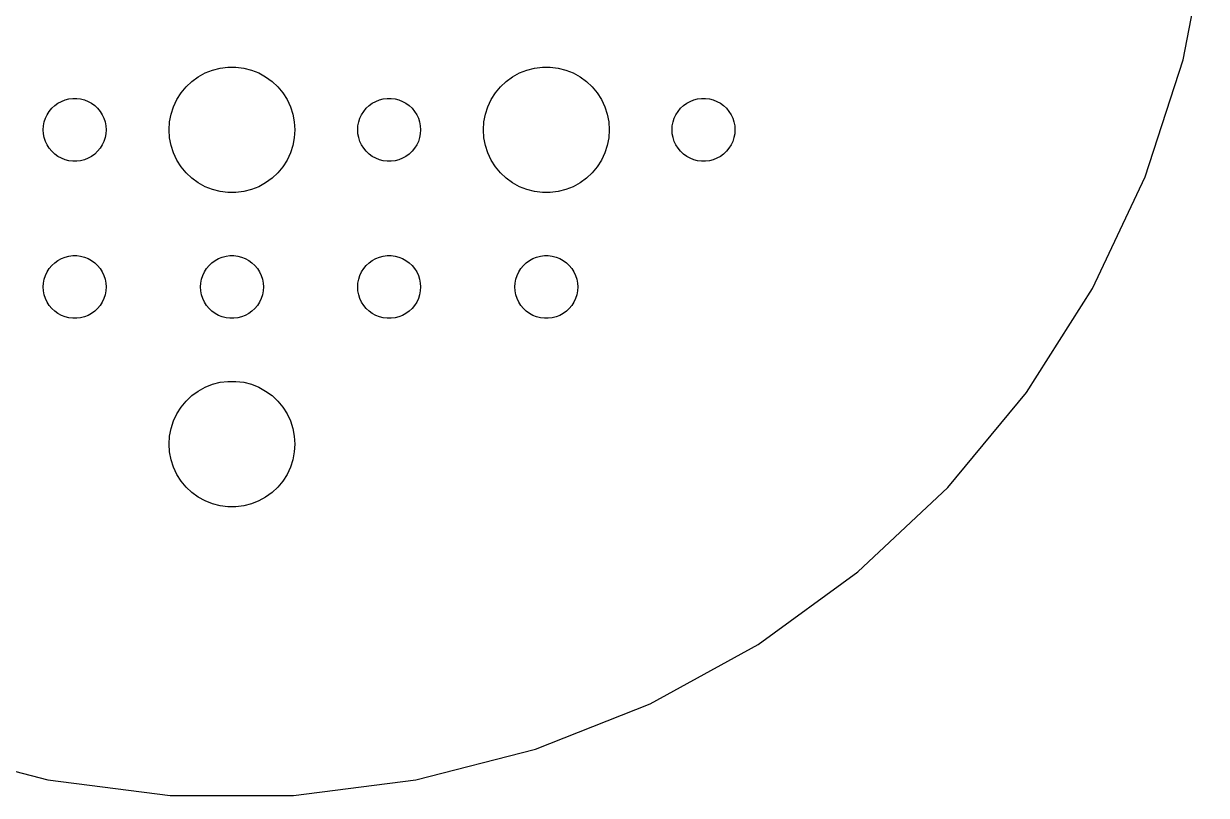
# Model space of a CAD drawing. Header units: metres. Extents: x -47 to 47, y 63 to 266.
# Drawn here: x -9.9 to 46.5, y 63.2 to 100.1 of the extents above; entities that cross this region are included whole.
import ezdxf

# ---------------------------------------------------------------- set-up
doc = ezdxf.new("R2010")
doc.units = ezdxf.units.M

msp = doc.modelspace()

# ---------------------------------------------------------------- linework, layer by layer
for p, q in [((45.3877, 98.3464), (46.4904, 104.127)), ((43.5692, 92.7497), (45.3877, 98.3464)), ((-1.60747, 97.533), (-1.27733, 97.7145)), ((-1.27733, 97.7145), (-0.927048, 97.8532)), ((-0.927048, 97.8532), (-0.562134, 97.9469)), ((-0.562134, 97.9469), (-0.18837, 97.9941)), ((-0.18837, 97.9941), (0.18837, 97.9941)), ((0.18837, 97.9941), (0.562134, 97.9469)), ((0.562134, 97.9469), (0.927048, 97.8532)), ((0.927048, 97.8532), (1.27733, 97.7145)), ((1.27733, 97.7145), (1.60747, 97.533)), ((13.3925, 97.533), (13.7227, 97.7145)), ((13.7227, 97.7145), (14.0729, 97.8532)), ((14.0729, 97.8532), (14.4379, 97.9469)), ((14.4379, 97.9469), (14.8116, 97.9941)), ((14.8116, 97.9941), (15.1884, 97.9941)), ((15.1884, 97.9941), (15.5621, 97.9469)), ((15.5621, 97.9469), (15.927, 97.8532)), ((15.927, 97.8532), (16.2773, 97.7145)), ((16.2773, 97.7145), (16.6075, 97.533)), ((-2.1869, 97.0536), (-1.91226, 97.3116)), ((-1.91226, 97.3116), (-1.60747, 97.533)), ((1.60747, 97.533), (1.91226, 97.3116)), ((1.91226, 97.3116), (2.1869, 97.0536)), ((12.8131, 97.0536), (13.0877, 97.3116)), ((13.0877, 97.3116), (13.3925, 97.533)), ((16.6075, 97.533), (16.9123, 97.3116)), ((16.9123, 97.3116), (17.1869, 97.0536)), ((-7.78107, 96.4734), (-7.59418, 96.4971)), ((-7.59418, 96.4971), (-7.40581, 96.4971)), ((-7.40581, 96.4971), (-7.21892, 96.4734)), ((-2.62891, 96.4453), (-2.42705, 96.7634)), ((-2.42705, 96.7634), (-2.1869, 97.0536)), ((2.1869, 97.0536), (2.42705, 96.7634)), ((2.42705, 96.7634), (2.62891, 96.4453)), ((7.21892, 96.4734), (7.40581, 96.4971)), ((7.40581, 96.4971), (7.59418, 96.4971)), ((7.59418, 96.4971), (7.78107, 96.4734)), ((12.3711, 96.4453), (12.5729, 96.7634)), ((12.5729, 96.7634), (12.8131, 97.0536)), ((17.1869, 97.0536), (17.427, 96.7634)), ((17.427, 96.7634), (17.6289, 96.4453)), ((22.2189, 96.4734), (22.4058, 96.4971)), ((22.4058, 96.4971), (22.5942, 96.4971)), ((22.5942, 96.4971), (22.7811, 96.4734)), ((-8.71352, 95.8817), (-8.59344, 96.0268)), ((-8.59344, 96.0268), (-8.45613, 96.1558)), ((-8.45613, 96.1558), (-8.30373, 96.2665)), ((-8.30373, 96.2665), (-8.13866, 96.3573)), ((-8.13866, 96.3573), (-7.96352, 96.4266)), ((-7.96352, 96.4266), (-7.78107, 96.4734)), ((-7.21892, 96.4734), (-7.03647, 96.4266)), ((-7.03647, 96.4266), (-6.86133, 96.3573)), ((-6.86133, 96.3573), (-6.69626, 96.2665)), ((-6.69626, 96.2665), (-6.54385, 96.1558)), ((-6.54385, 96.1558), (-6.40654, 96.0268)), ((-6.40654, 96.0268), (-6.28647, 95.8817)), ((-2.90575, 95.7461), (-2.78932, 96.1044)), ((-2.78932, 96.1044), (-2.62891, 96.4453)), ((2.62891, 96.4453), (2.78932, 96.1044)), ((2.78932, 96.1044), (2.90575, 95.7461)), ((6.28647, 95.8817), (6.40654, 96.0268)), ((6.40654, 96.0268), (6.54385, 96.1558)), ((6.54385, 96.1558), (6.69626, 96.2665)), ((6.69626, 96.2665), (6.86133, 96.3573)), ((6.86133, 96.3573), (7.03647, 96.4266)), ((7.03647, 96.4266), (7.21892, 96.4734)), ((7.78107, 96.4734), (7.96352, 96.4266)), ((7.96352, 96.4266), (8.13866, 96.3573)), ((8.13866, 96.3573), (8.30373, 96.2665)), ((8.30373, 96.2665), (8.45613, 96.1558)), ((8.45613, 96.1558), (8.59344, 96.0268)), ((8.59344, 96.0268), (8.71352, 95.8817)), ((12.0942, 95.7461), (12.2107, 96.1044)), ((12.2107, 96.1044), (12.3711, 96.4453)), ((17.6289, 96.4453), (17.7893, 96.1044)), ((17.7893, 96.1044), (17.9057, 95.7461)), ((21.2865, 95.8817), (21.4065, 96.0268)), ((21.4065, 96.0268), (21.5439, 96.1558)), ((21.5439, 96.1558), (21.6963, 96.2665)), ((21.6963, 96.2665), (21.8613, 96.3573)), ((21.8613, 96.3573), (22.0365, 96.4266)), ((22.0365, 96.4266), (22.2189, 96.4734)), ((22.7811, 96.4734), (22.9635, 96.4266)), ((22.9635, 96.4266), (23.1387, 96.3573)), ((23.1387, 96.3573), (23.3037, 96.2665)), ((23.3037, 96.2665), (23.4561, 96.1558)), ((23.4561, 96.1558), (23.5934, 96.0268)), ((23.5934, 96.0268), (23.7135, 95.8817)), ((-8.98816, 95.188), (-8.95287, 95.373)), ((-8.95287, 95.373), (-8.89465, 95.5522)), ((-8.89465, 95.5522), (-8.81445, 95.7226)), ((-8.81445, 95.7226), (-8.71352, 95.8817)), ((-6.28647, 95.8817), (-6.18553, 95.7226)), ((-6.18553, 95.7226), (-6.10533, 95.5522)), ((-6.10533, 95.5522), (-6.04712, 95.373)), ((-6.04712, 95.373), (-6.01183, 95.188)), ((-3, 95), (-2.97633, 95.376)), ((-2.97633, 95.376), (-2.90575, 95.7461)), ((2.90575, 95.7461), (2.97633, 95.376)), ((2.97633, 95.376), (3, 95)), ((6.01183, 95.188), (6.04712, 95.373)), ((6.04712, 95.373), (6.10533, 95.5522)), ((6.10533, 95.5522), (6.18553, 95.7226)), ((6.18553, 95.7226), (6.28647, 95.8817)), ((8.71352, 95.8817), (8.81445, 95.7226)), ((8.81445, 95.7226), (8.89465, 95.5522)), ((8.89465, 95.5522), (8.95287, 95.373)), ((8.95287, 95.373), (8.98816, 95.188)), ((12, 95), (12.0237, 95.376)), ((12.0237, 95.376), (12.0942, 95.7461)), ((17.9057, 95.7461), (17.9763, 95.376)), ((17.9763, 95.376), (18, 95)), ((21.0118, 95.188), (21.0471, 95.373)), ((21.0471, 95.373), (21.1053, 95.5522)), ((21.1053, 95.5522), (21.1855, 95.7226)), ((21.1855, 95.7226), (21.2865, 95.8817)), ((23.7135, 95.8817), (23.8145, 95.7226)), ((23.8145, 95.7226), (23.8947, 95.5522)), ((23.8947, 95.5522), (23.9529, 95.373)), ((23.9529, 95.373), (23.9882, 95.188)), ((-9, 95), (-8.98816, 95.188)), ((-8.98816, 94.812), (-9, 95)), ((-8.95287, 94.627), (-8.98816, 94.812)), ((-6.01183, 94.812), (-6.04712, 94.627)), ((-6.01183, 95.188), (-6, 95)), ((-6, 95), (-6.01183, 94.812)), ((-2.97633, 94.624), (-3, 95)), ((3, 95), (2.97633, 94.624)), ((6, 95), (6.01183, 95.188)), ((6.01183, 94.812), (6, 95)), ((6.04712, 94.627), (6.01183, 94.812)), ((8.98816, 94.812), (8.95287, 94.627)), ((8.98816, 95.188), (9, 95)), ((9, 95), (8.98816, 94.812)), ((12.0237, 94.624), (12, 95)), ((18, 95), (17.9763, 94.624)), ((21, 95), (21.0118, 95.188)), ((21.0118, 94.812), (21, 95)), ((21.0471, 94.627), (21.0118, 94.812)), ((23.9882, 94.812), (23.9529, 94.627)), ((23.9882, 95.188), (24, 95)), ((24, 95), (23.9882, 94.812)), ((-8.89465, 94.4478), (-8.95287, 94.627)), ((-8.81445, 94.2774), (-8.89465, 94.4478)), ((-8.71352, 94.1183), (-8.81445, 94.2774)), ((-6.18553, 94.2774), (-6.28647, 94.1183)), ((-6.10533, 94.4478), (-6.18553, 94.2774)), ((-6.04712, 94.627), (-6.10533, 94.4478)), ((-2.90575, 94.2539), (-2.97633, 94.624)), ((-2.78932, 93.8956), (-2.90575, 94.2539)), ((2.90575, 94.2539), (2.78932, 93.8956)), ((2.97633, 94.624), (2.90575, 94.2539)), ((6.10533, 94.4478), (6.04712, 94.627)), ((6.18553, 94.2774), (6.10533, 94.4478)), ((6.28647, 94.1183), (6.18553, 94.2774)), ((8.81445, 94.2774), (8.71352, 94.1183)), ((8.89465, 94.4478), (8.81445, 94.2774)), ((8.95287, 94.627), (8.89465, 94.4478)), ((12.0942, 94.2539), (12.0237, 94.624)), ((12.2107, 93.8956), (12.0942, 94.2539)), ((17.9057, 94.2539), (17.7893, 93.8956)), ((17.9763, 94.624), (17.9057, 94.2539)), ((21.1053, 94.4478), (21.0471, 94.627)), ((21.1855, 94.2774), (21.1053, 94.4478)), ((21.2865, 94.1183), (21.1855, 94.2774)), ((23.8145, 94.2774), (23.7135, 94.1183)), ((23.8947, 94.4478), (23.8145, 94.2774)), ((23.9529, 94.627), (23.8947, 94.4478)), ((-8.59344, 93.9732), (-8.71352, 94.1183)), ((-8.45613, 93.8442), (-8.59344, 93.9732)), ((-8.30373, 93.7335), (-8.45613, 93.8442)), ((-8.13866, 93.6428), (-8.30373, 93.7335)), ((-6.69626, 93.7335), (-6.86133, 93.6428)), ((-6.54385, 93.8442), (-6.69626, 93.7335)), ((-6.40654, 93.9732), (-6.54385, 93.8442)), ((-6.28647, 94.1183), (-6.40654, 93.9732)), ((-2.62891, 93.5547), (-2.78932, 93.8956)), ((2.78932, 93.8956), (2.62891, 93.5547)), ((6.40654, 93.9732), (6.28647, 94.1183)), ((6.54385, 93.8442), (6.40654, 93.9732)), ((6.69626, 93.7335), (6.54385, 93.8442)), ((6.86133, 93.6428), (6.69626, 93.7335)), ((8.30373, 93.7335), (8.13866, 93.6428)), ((8.45613, 93.8442), (8.30373, 93.7335)), ((8.59344, 93.9732), (8.45613, 93.8442)), ((8.71352, 94.1183), (8.59344, 93.9732)), ((12.3711, 93.5547), (12.2107, 93.8956)), ((17.7893, 93.8956), (17.6289, 93.5547)), ((21.4065, 93.9732), (21.2865, 94.1183)), ((21.5439, 93.8442), (21.4065, 93.9732)), ((21.6963, 93.7335), (21.5439, 93.8442)), ((21.8613, 93.6428), (21.6963, 93.7335)), ((23.3037, 93.7335), (23.1387, 93.6428)), ((23.4561, 93.8442), (23.3037, 93.7335)), ((23.5934, 93.9732), (23.4561, 93.8442)), ((23.7135, 94.1183), (23.5934, 93.9732)), ((-7.96352, 93.5734), (-8.13866, 93.6428)), ((-7.78107, 93.5266), (-7.96352, 93.5734)), ((-7.59418, 93.503), (-7.78107, 93.5266)), ((-7.40581, 93.503), (-7.59418, 93.503)), ((-7.21892, 93.5266), (-7.40581, 93.503)), ((-7.03647, 93.5734), (-7.21892, 93.5266)), ((-6.86133, 93.6428), (-7.03647, 93.5734)), ((-2.42705, 93.2366), (-2.62891, 93.5547)), ((-2.1869, 92.9464), (-2.42705, 93.2366)), ((2.42705, 93.2366), (2.1869, 92.9464)), ((2.62891, 93.5547), (2.42705, 93.2366)), ((7.03647, 93.5734), (6.86133, 93.6428)), ((7.21892, 93.5266), (7.03647, 93.5734)), ((7.40581, 93.503), (7.21892, 93.5266)), ((7.59418, 93.503), (7.40581, 93.503)), ((7.78107, 93.5266), (7.59418, 93.503)), ((7.96352, 93.5734), (7.78107, 93.5266)), ((8.13866, 93.6428), (7.96352, 93.5734)), ((12.5729, 93.2366), (12.3711, 93.5547)), ((12.8131, 92.9464), (12.5729, 93.2366)), ((17.427, 93.2366), (17.1869, 92.9464)), ((17.6289, 93.5547), (17.427, 93.2366)), ((22.0365, 93.5734), (21.8613, 93.6428)), ((22.2189, 93.5266), (22.0365, 93.5734)), ((22.4058, 93.503), (22.2189, 93.5266)), ((22.5942, 93.503), (22.4058, 93.503)), ((22.7811, 93.5266), (22.5942, 93.503)), ((22.9635, 93.5734), (22.7811, 93.5266)), ((23.1387, 93.6428), (22.9635, 93.5734)), ((-1.91226, 92.6885), (-2.1869, 92.9464)), ((-1.60747, 92.467), (-1.91226, 92.6885)), ((1.91226, 92.6885), (1.60747, 92.467)), ((2.1869, 92.9464), (1.91226, 92.6885)), ((13.0877, 92.6885), (12.8131, 92.9464)), ((13.3925, 92.467), (13.0877, 92.6885)), ((16.9123, 92.6885), (16.6075, 92.467)), ((17.1869, 92.9464), (16.9123, 92.6885)), ((41.0636, 87.4251), (43.5692, 92.7497)), ((-1.27733, 92.2855), (-1.60747, 92.467)), ((-0.927048, 92.1468), (-1.27733, 92.2855)), ((-0.562134, 92.0531), (-0.927048, 92.1468)), ((-0.18837, 92.0059), (-0.562134, 92.0531)), ((0.18837, 92.0059), (-0.18837, 92.0059)), ((0.562134, 92.0531), (0.18837, 92.0059)), ((0.927048, 92.1468), (0.562134, 92.0531)), ((1.27733, 92.2855), (0.927048, 92.1468)), ((1.60747, 92.467), (1.27733, 92.2855)), ((13.7227, 92.2855), (13.3925, 92.467)), ((14.0729, 92.1468), (13.7227, 92.2855)), ((14.4379, 92.0531), (14.0729, 92.1468)), ((14.8116, 92.0059), (14.4379, 92.0531)), ((15.1884, 92.0059), (14.8116, 92.0059)), ((15.5621, 92.0531), (15.1884, 92.0059)), ((15.927, 92.1468), (15.5621, 92.0531)), ((16.2773, 92.2855), (15.927, 92.1468)), ((16.6075, 92.467), (16.2773, 92.2855)), ((-8.59344, 88.5268), (-8.45613, 88.6558)), ((-8.45613, 88.6558), (-8.30373, 88.7665)), ((-8.30373, 88.7665), (-8.13866, 88.8573)), ((-8.13866, 88.8573), (-7.96352, 88.9266)), ((-7.96352, 88.9266), (-7.78107, 88.9734)), ((-7.78107, 88.9734), (-7.59418, 88.997)), ((-7.59418, 88.997), (-7.40581, 88.997)), ((-7.40581, 88.997), (-7.21892, 88.9734)), ((-7.21892, 88.9734), (-7.03647, 88.9266)), ((-7.03647, 88.9266), (-6.86133, 88.8573)), ((-6.86133, 88.8573), (-6.69626, 88.7665)), ((-6.69626, 88.7665), (-6.54385, 88.6558)), ((-6.54385, 88.6558), (-6.40654, 88.5268)), ((-1.09344, 88.5268), (-0.956131, 88.6558)), ((-0.956131, 88.6558), (-0.803726, 88.7665)), ((-0.803726, 88.7665), (-0.638657, 88.8573)), ((-0.638657, 88.8573), (-0.463516, 88.9266)), ((-0.463516, 88.9266), (-0.281067, 88.9734)), ((-0.281067, 88.9734), (-0.094177, 88.997)), ((-0.094177, 88.997), (0.094177, 88.997)), ((0.094177, 88.997), (0.281067, 88.9734)), ((0.281067, 88.9734), (0.463516, 88.9266)), ((0.463516, 88.9266), (0.638657, 88.8573)), ((0.638657, 88.8573), (0.803726, 88.7665)), ((0.803726, 88.7665), (0.956131, 88.6558)), ((0.956131, 88.6558), (1.09344, 88.5268)), ((6.40654, 88.5268), (6.54385, 88.6558)), ((6.54385, 88.6558), (6.69626, 88.7665)), ((6.69626, 88.7665), (6.86133, 88.8573)), ((6.86133, 88.8573), (7.03647, 88.9266)), ((7.03647, 88.9266), (7.21892, 88.9734)), ((7.21892, 88.9734), (7.40581, 88.997)), ((7.40581, 88.997), (7.59418, 88.997)), ((7.59418, 88.997), (7.78107, 88.9734)), ((7.78107, 88.9734), (7.96352, 88.9266)), ((7.96352, 88.9266), (8.13866, 88.8573)), ((8.13866, 88.8573), (8.30373, 88.7665)), ((8.30373, 88.7665), (8.45613, 88.6558)), ((8.45613, 88.6558), (8.59344, 88.5268)), ((13.9065, 88.5268), (14.0439, 88.6558)), ((14.0439, 88.6558), (14.1963, 88.7665)), ((14.1963, 88.7665), (14.3613, 88.8573)), ((14.3613, 88.8573), (14.5365, 88.9266)), ((14.5365, 88.9266), (14.7189, 88.9734)), ((14.7189, 88.9734), (14.9058, 88.997)), ((14.9058, 88.997), (15.0942, 88.997)), ((15.0942, 88.997), (15.2811, 88.9734)), ((15.2811, 88.9734), (15.4635, 88.9266)), ((15.4635, 88.9266), (15.6387, 88.8573)), ((15.6387, 88.8573), (15.8037, 88.7665)), ((15.8037, 88.7665), (15.9561, 88.6558)), ((15.9561, 88.6558), (16.0934, 88.5268)), ((-8.95287, 87.873), (-8.89465, 88.0522)), ((-8.89465, 88.0522), (-8.81445, 88.2226)), ((-8.81445, 88.2226), (-8.71352, 88.3817)), ((-8.71352, 88.3817), (-8.59344, 88.5268)), ((-6.40654, 88.5268), (-6.28647, 88.3817)), ((-6.28647, 88.3817), (-6.18553, 88.2226)), ((-6.18553, 88.2226), (-6.10533, 88.0522)), ((-6.10533, 88.0522), (-6.04712, 87.873)), ((-1.45287, 87.873), (-1.39465, 88.0522)), ((-1.39465, 88.0522), (-1.31445, 88.2226)), ((-1.31445, 88.2226), (-1.21352, 88.3817)), ((-1.21352, 88.3817), (-1.09344, 88.5268)), ((1.09344, 88.5268), (1.21352, 88.3817)), ((1.21352, 88.3817), (1.31445, 88.2226)), ((1.31445, 88.2226), (1.39465, 88.0522)), ((1.39465, 88.0522), (1.45287, 87.873)), ((6.04712, 87.873), (6.10533, 88.0522)), ((6.10533, 88.0522), (6.18553, 88.2226)), ((6.18553, 88.2226), (6.28647, 88.3817)), ((6.28647, 88.3817), (6.40654, 88.5268)), ((8.59344, 88.5268), (8.71352, 88.3817)), ((8.71352, 88.3817), (8.81445, 88.2226)), ((8.81445, 88.2226), (8.89465, 88.0522)), ((8.89465, 88.0522), (8.95287, 87.873)), ((13.5471, 87.873), (13.6053, 88.0522)), ((13.6053, 88.0522), (13.6855, 88.2226)), ((13.6855, 88.2226), (13.7865, 88.3817)), ((13.7865, 88.3817), (13.9065, 88.5268)), ((16.0934, 88.5268), (16.2135, 88.3817)), ((16.2135, 88.3817), (16.3145, 88.2226)), ((16.3145, 88.2226), (16.3947, 88.0522)), ((16.3947, 88.0522), (16.4529, 87.873)), ((-9, 87.5), (-8.98816, 87.688)), ((-8.98816, 87.312), (-9, 87.5)), ((-8.98816, 87.688), (-8.95287, 87.873)), ((-6.04712, 87.873), (-6.01183, 87.688)), ((-6.01183, 87.688), (-6, 87.5)), ((-6, 87.5), (-6.01183, 87.312)), ((-1.5, 87.5), (-1.48816, 87.688)), ((-1.48816, 87.312), (-1.5, 87.5)), ((-1.48816, 87.688), (-1.45287, 87.873)), ((1.45287, 87.873), (1.48816, 87.688)), ((1.48816, 87.688), (1.5, 87.5)), ((1.5, 87.5), (1.48816, 87.312)), ((6, 87.5), (6.01183, 87.688)), ((6.01183, 87.312), (6, 87.5)), ((6.01183, 87.688), (6.04712, 87.873)), ((8.95287, 87.873), (8.98816, 87.688)), ((8.98816, 87.688), (9, 87.5)), ((9, 87.5), (8.98816, 87.312)), ((13.5, 87.5), (13.5118, 87.688)), ((13.5118, 87.312), (13.5, 87.5)), ((13.5118, 87.688), (13.5471, 87.873)), ((16.4529, 87.873), (16.4882, 87.688)), ((16.4882, 87.688), (16.5, 87.5)), ((16.5, 87.5), (16.4882, 87.312)), ((-8.95287, 87.127), (-8.98816, 87.312)), ((-8.89465, 86.9478), (-8.95287, 87.127)), ((-8.81445, 86.7774), (-8.89465, 86.9478)), ((-6.10533, 86.9478), (-6.18553, 86.7774)), ((-6.04712, 87.127), (-6.10533, 86.9478)), ((-6.01183, 87.312), (-6.04712, 87.127)), ((-1.45287, 87.127), (-1.48816, 87.312)), ((-1.39465, 86.9478), (-1.45287, 87.127)), ((-1.31445, 86.7774), (-1.39465, 86.9478)), ((1.39465, 86.9478), (1.31445, 86.7774)), ((1.45287, 87.127), (1.39465, 86.9478)), ((1.48816, 87.312), (1.45287, 87.127)), ((6.04712, 87.127), (6.01183, 87.312)), ((6.10533, 86.9478), (6.04712, 87.127)), ((6.18553, 86.7774), (6.10533, 86.9478)), ((8.89465, 86.9478), (8.81445, 86.7774)), ((8.95287, 87.127), (8.89465, 86.9478)), ((8.98816, 87.312), (8.95287, 87.127)), ((13.5471, 87.127), (13.5118, 87.312)), ((13.6053, 86.9478), (13.5471, 87.127)), ((13.6855, 86.7774), (13.6053, 86.9478)), ((16.3947, 86.9478), (16.3145, 86.7774)), ((16.4529, 87.127), (16.3947, 86.9478)), ((16.4882, 87.312), (16.4529, 87.127)), ((37.9104, 82.4565), (41.0636, 87.4251)), ((-8.71352, 86.6183), (-8.81445, 86.7774)), ((-8.59344, 86.4732), (-8.71352, 86.6183)), ((-8.45613, 86.3442), (-8.59344, 86.4732)), ((-8.30373, 86.2335), (-8.45613, 86.3442)), ((-6.54385, 86.3442), (-6.69626, 86.2335)), ((-6.40654, 86.4732), (-6.54385, 86.3442)), ((-6.28647, 86.6183), (-6.40654, 86.4732)), ((-6.18553, 86.7774), (-6.28647, 86.6183)), ((-1.21352, 86.6183), (-1.31445, 86.7774)), ((-1.09344, 86.4732), (-1.21352, 86.6183)), ((-0.956131, 86.3442), (-1.09344, 86.4732)), ((-0.803726, 86.2335), (-0.956131, 86.3442)), ((0.956131, 86.3442), (0.803726, 86.2335)), ((1.09344, 86.4732), (0.956131, 86.3442)), ((1.21352, 86.6183), (1.09344, 86.4732)), ((1.31445, 86.7774), (1.21352, 86.6183)), ((6.28647, 86.6183), (6.18553, 86.7774)), ((6.40654, 86.4732), (6.28647, 86.6183)), ((6.54385, 86.3442), (6.40654, 86.4732)), ((6.69626, 86.2335), (6.54385, 86.3442)), ((8.45613, 86.3442), (8.30373, 86.2335)), ((8.59344, 86.4732), (8.45613, 86.3442)), ((8.71352, 86.6183), (8.59344, 86.4732)), ((8.81445, 86.7774), (8.71352, 86.6183)), ((13.7865, 86.6183), (13.6855, 86.7774)), ((13.9065, 86.4732), (13.7865, 86.6183)), ((14.0439, 86.3442), (13.9065, 86.4732)), ((14.1963, 86.2335), (14.0439, 86.3442)), ((15.9561, 86.3442), (15.8037, 86.2335)), ((16.0934, 86.4732), (15.9561, 86.3442)), ((16.2135, 86.6183), (16.0934, 86.4732)), ((16.3145, 86.7774), (16.2135, 86.6183)), ((-8.13866, 86.1428), (-8.30373, 86.2335)), ((-7.96352, 86.0734), (-8.13866, 86.1428)), ((-7.78107, 86.0266), (-7.96352, 86.0734)), ((-7.59418, 86.003), (-7.78107, 86.0266)), ((-7.40581, 86.003), (-7.59418, 86.003)), ((-7.21892, 86.0266), (-7.40581, 86.003)), ((-7.03647, 86.0734), (-7.21892, 86.0266)), ((-6.86133, 86.1428), (-7.03647, 86.0734)), ((-6.69626, 86.2335), (-6.86133, 86.1428)), ((-0.638657, 86.1428), (-0.803726, 86.2335)), ((-0.463516, 86.0734), (-0.638657, 86.1428)), ((-0.281067, 86.0266), (-0.463516, 86.0734)), ((-0.094177, 86.003), (-0.281067, 86.0266)), ((0.094177, 86.003), (-0.094177, 86.003)), ((0.281067, 86.0266), (0.094177, 86.003)), ((0.463516, 86.0734), (0.281067, 86.0266)), ((0.638657, 86.1428), (0.463516, 86.0734)), ((0.803726, 86.2335), (0.638657, 86.1428)), ((6.86133, 86.1428), (6.69626, 86.2335)), ((7.03647, 86.0734), (6.86133, 86.1428)), ((7.21892, 86.0266), (7.03647, 86.0734)), ((7.40581, 86.003), (7.21892, 86.0266)), ((7.59418, 86.003), (7.40581, 86.003)), ((7.78107, 86.0266), (7.59418, 86.003)), ((7.96352, 86.0734), (7.78107, 86.0266)), ((8.13866, 86.1428), (7.96352, 86.0734)), ((8.30373, 86.2335), (8.13866, 86.1428)), ((14.3613, 86.1428), (14.1963, 86.2335)), ((14.5365, 86.0734), (14.3613, 86.1428)), ((14.7189, 86.0266), (14.5365, 86.0734)), ((14.9058, 86.003), (14.7189, 86.0266)), ((15.0942, 86.003), (14.9058, 86.003)), ((15.2811, 86.0266), (15.0942, 86.003)), ((15.4635, 86.0734), (15.2811, 86.0266)), ((15.6387, 86.1428), (15.4635, 86.0734)), ((15.8037, 86.2335), (15.6387, 86.1428)), ((-0.562134, 82.9469), (-0.18837, 82.9941)), ((-0.18837, 82.9941), (0.18837, 82.9941)), ((0.18837, 82.9941), (0.562134, 82.9469)), ((-1.91226, 82.3116), (-1.60747, 82.533)), ((-1.60747, 82.533), (-1.27733, 82.7145)), ((-1.27733, 82.7145), (-0.927048, 82.8532)), ((-0.927048, 82.8532), (-0.562134, 82.9469)), ((0.562134, 82.9469), (0.927048, 82.8532)), ((0.927048, 82.8532), (1.27733, 82.7145)), ((1.27733, 82.7145), (1.60747, 82.533)), ((1.60747, 82.533), (1.91226, 82.3116)), ((34.1594, 77.9222), (37.9104, 82.4565)), ((-2.42705, 81.7634), (-2.1869, 82.0536)), ((-2.1869, 82.0536), (-1.91226, 82.3116)), ((1.91226, 82.3116), (2.1869, 82.0536)), ((2.1869, 82.0536), (2.42705, 81.7634)), ((-2.78932, 81.1044), (-2.62891, 81.4453)), ((-2.62891, 81.4453), (-2.42705, 81.7634)), ((2.42705, 81.7634), (2.62891, 81.4453)), ((2.62891, 81.4453), (2.78932, 81.1044)), ((-2.97633, 80.376), (-2.90575, 80.7461)), ((-2.90575, 80.7461), (-2.78932, 81.1044)), ((2.78932, 81.1044), (2.90575, 80.7461)), ((2.90575, 80.7461), (2.97633, 80.376)), ((-3, 80), (-2.97633, 80.376)), ((2.97633, 80.376), (3, 80)), ((-2.97633, 79.624), (-3, 80)), ((-2.90575, 79.2539), (-2.97633, 79.624)), ((2.97633, 79.624), (2.90575, 79.2539)), ((3, 80), (2.97633, 79.624)), ((-2.78932, 78.8956), (-2.90575, 79.2539)), ((2.90575, 79.2539), (2.78932, 78.8956)), ((-2.62891, 78.5547), (-2.78932, 78.8956)), ((-2.42705, 78.2366), (-2.62891, 78.5547)), ((2.62891, 78.5547), (2.42705, 78.2366)), ((2.78932, 78.8956), (2.62891, 78.5547)), ((-2.1869, 77.9464), (-2.42705, 78.2366)), ((-1.91226, 77.6885), (-2.1869, 77.9464)), ((2.1869, 77.9464), (1.91226, 77.6885)), ((2.42705, 78.2366), (2.1869, 77.9464)), ((29.8696, 73.8939), (34.1594, 77.9222)), ((-1.60747, 77.467), (-1.91226, 77.6885)), ((-1.27733, 77.2855), (-1.60747, 77.467)), ((1.60747, 77.467), (1.27733, 77.2855)), ((1.91226, 77.6885), (1.60747, 77.467)), ((-0.927048, 77.1468), (-1.27733, 77.2855)), ((-0.562134, 77.0531), (-0.927048, 77.1468)), ((-0.18837, 77.0059), (-0.562134, 77.0531)), ((0.18837, 77.0059), (-0.18837, 77.0059)), ((0.562134, 77.0531), (0.18837, 77.0059)), ((0.927048, 77.1468), (0.562134, 77.0531)), ((1.27733, 77.2855), (0.927048, 77.1468)), ((25.1088, 70.4349), (29.8696, 73.8939)), ((19.952, 67.5999), (25.1088, 70.4349)), ((14.4805, 65.4336), (19.952, 67.5999)), ((-14.4805, 65.4336), (-8.78065, 63.9702)), ((8.78065, 63.9702), (14.4805, 65.4336)), ((-8.78065, 63.9702), (-2.94235, 63.2326)), ((2.94235, 63.2326), (8.78065, 63.9702)), ((-2.94235, 63.2326), (2.94235, 63.2326))]:
    msp.add_line(p, q)

doc.saveas('drawing.dxf')
